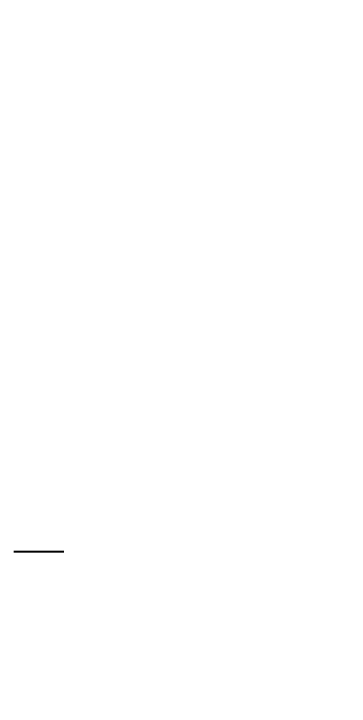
# Model space of a CAD drawing. Header units: metres. Extents: x 36500 to 80772748, y -35000 to 5806266.
# Drawn here: x 40386233.4 to 40386267, y 2903184.5 to 2903253.8 of the extents above; entities that cross this region are included whole.
import ezdxf
from ezdxf.xclip import XClip

# ---------------------------------------------------------------- set-up
doc = ezdxf.new("R2010")
doc.units = ezdxf.units.M
doc.header["$LTSCALE"] = 10
doc.header["$XCLIPFRAME"] = 0
for name, color, linetype in [('dx', 252, 'Continuous'), ('TK', 7, 'Continuous'), ('坐标', 7, 'Continuous'), ('总平面-定位', 3, 'Continuous')]:
    doc.layers.add(name, color=color, linetype=linetype)
doc.styles.add('HZ', font='')
doc.styles.get('HZ').set_extended_font_data('SimSun')

# ---------------------------------------------------------------- blocks, each defined once
blk = doc.blocks.new('地形1')
at = {"layer": 'dx', "color": 252, "linetype": 'Continuous', "lineweight": -3, "flags": 128}
blk.add_lwpolyline([(40386286.624, 2903256.669), (40386280.047, 2903251.607), (40386276.363, 2903249.042), (40386264.263, 2903248.285), (40386263.764, 2903247.945), (40386263.52, 2903247.196), (40386262.964, 2903240.843), (40386260.401, 2903224.793), (40386258.292, 2903209.826), (40386254.599, 2903192.209), (40386250.013, 2903166.622), (40386247.091, 2903153.003), (40386245.441, 2903140.393), (40386245.195, 2903136.926), (40386245.809, 2903133.986), (40386249.609, 2903122.856), (40386252.86, 2903115.06), (40386257.304, 2903106.435), (40386264.06, 2903093.09), (40386268.236, 2903086.079), (40386274.794, 2903074.725), (40386281.928, 2903064.84), (40386289.428, 2903053.839), (40386297.04, 2903043.245)], dxfattribs=at)
blk = doc.blocks.new('A$C39855A1F')
at = {"layer": '坐标', "color": 252, "linetype": 'Continuous'}
blk.add_line((48.358, 302.154), (20.858, 302.154), dxfattribs=at)
at = {"layer": '坐标', "color": 252, "linetype": 'Continuous', "style": 'HZ'}
for s, p in [('X=2903215.097', (20.858, 303.404)), ('Y=40386291.81', (20.858, 298.404))]:
    blk.add_text(s, height=2.5, dxfattribs=at).set_placement(p)

msp = doc.modelspace()

# ---------------------------------------------------------------- linework, layer by layer
at = {"layer": 'TK', "linetype": 'Continuous'}
msp.add_line((40386233.412, 2903200), (40386238.412, 2903200), dxfattribs=at)

# ---------------------------------------------------------------- block references
at = {"linetype": 'Continuous'}
ref = msp.add_blockref('地形1', (0, 0), dxfattribs=at)
XClip(ref).set_block_clipping_path([(40386275.2385554314, 2902950.2978603072), (40386562.2385554314, 2903318.2978603072)])
at = {"layer": '总平面-定位', "linetype": 'Continuous'}
ref = msp.add_blockref('A$C39855A1F', (40386233.412, 2902905.864), dxfattribs=at)
XClip(ref).set_block_clipping_path([(41.8262851313, 44.434059097), (328.8262851313, 412.434059097)])

doc.saveas('drawing.dxf')
